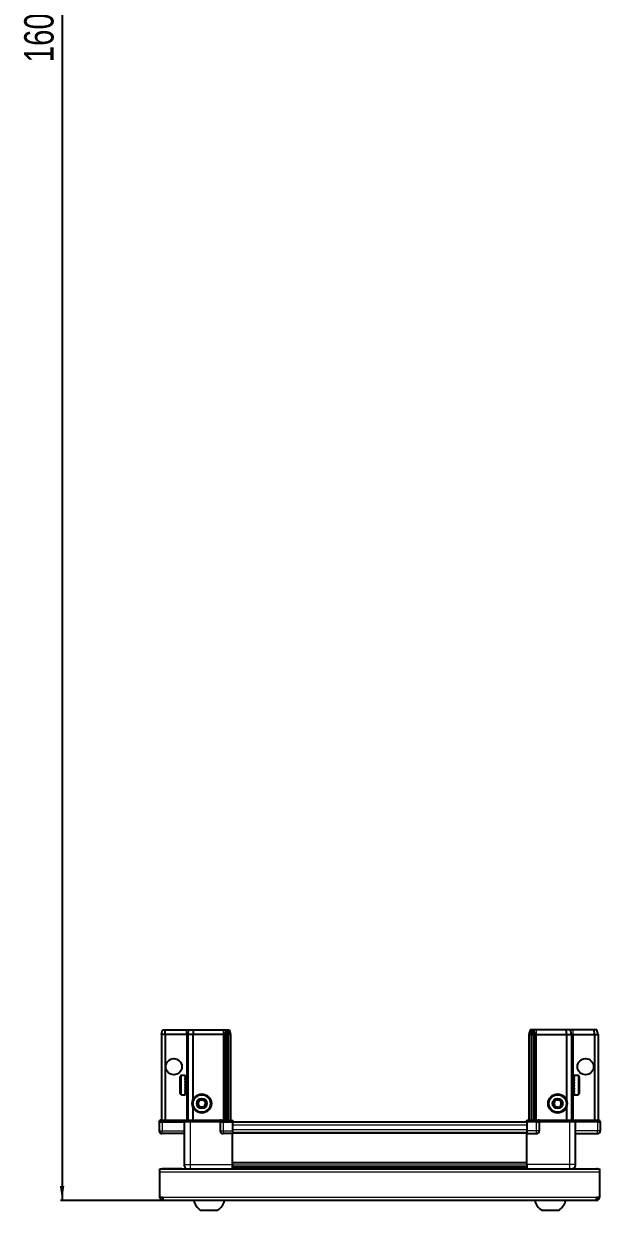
# Model space of a CAD drawing. Header units: millimetres. Extents: x 1770 to 4662, y -1076 to 1958.
# Drawn here: x 1858 to 2250, y -1076 to -269 of the extents above; entities that cross this region are included whole.
import ezdxf

# ---------------------------------------------------------------- set-up
doc = ezdxf.new("R2010")
doc.units = ezdxf.units.MM
doc.layers.add('FORMAT', color=7, linetype='Continuous')
doc.styles.add('SLDTEXTSTYLE0', font='TXT', dxfattribs={"width": 0.75})
doc.dimstyles.new('SLDDIMSTYLE0', dxfattribs={"dimtxt": 20, "dimasz": 10, "dimexe": 0, "dimexo": 0.0625, "dimgap": 5, "dimtad": 2, "dimdec": 1, "dimrnd": 1e-09, "dimzin": 12, "dimdsep": 46, "dimtxsty": 'SLDTEXTSTYLE0', "dimsah": 1, "dimcen": 0.09, "dimadec": 0, "dimazin": 3, "dimtfac": 1, "dimtofl": 0, "dimtmove": 0, "dimatfit": 3, "dimfxl": 0, "dimfrac": 2, "dimtolj": 1, "dimtzin": 12, "dimarcsym": 0})

# ---------------------------------------------------------------- blocks, each defined once
blk = doc.blocks.new('_D_9')
at = {"layer": 'FORMAT'}
for p, q in [((1975.75, 537.78), (1883.4, 537.78)), ((1884.4, 537.78), (1884.4, -1069.22)), ((1952.99, -1069.22), (1883.4, -1069.22))]:
    blk.add_line(p, q, dxfattribs=at)
for points in [[(1884.4, 537.78), (1882.86, 527.78), (1885.93, 527.78)], [(1884.4, -1069.22), (1885.93, -1059.22), (1882.86, -1059.22)]]:
    blk.add_solid(points, dxfattribs=at)
at = {"layer": 'FORMAT', "insert": (1858.61, -295.28), "char_height": 20, "attachment_point": 1, "rotation": 90, "style": 'SLDTEXTSTYLE0'}
blk.add_mtext('1607', dxfattribs=at)

msp = doc.modelspace()

# ---------------------------------------------------------------- linework, layer by layer
at = {"color": 7, "linetype": 'Continuous', "lineweight": 25}
for p, q in [((1951.9, -956.22), (1952.7, -953.22)), ((1954.4, -956.22), (1951.9, -956.22)), ((1951.9, -956.22), (1951.9, -1014.52)), ((1952.7, -953.22), (1954.55, -953.22)), ((1954.4, -956.22), (1954.55, -953.22)), ((1968.9, -956.22), (1954.4, -956.22)), ((1954.4, -956.22), (1954.4, -1014.52)), ((1954.55, -953.22), (1968.9, -953.22)), ((1968.9, -953.22), (1970.7, -953.22)), ((1969.9, -956.22), (1968.9, -956.22)), ((1969.9, -956.22), (1970.7, -953.22)), ((1969.9, -956.22), (1969.9, -1014.52)), ((1973.4, -956.22), (1969.9, -956.22)), ((1970.7, -953.22), (1973.73, -953.22)), ((1973.73, -953.22), (1973.4, -956.22)), ((1993.9, -956.22), (1973.4, -956.22)), ((1973.4, -956.22), (1973.4, -1000.72)), ((1973.73, -953.22), (1993.9, -953.22)), ((1993.9, -953.22), (1995.7, -953.22)), ((1994.9, -956.22), (1993.9, -956.22)), ((1995.7, -953.22), (1994.9, -956.22)), ((1994.9, -956.22), (1994.9, -1014.52)), ((1995.9, -956.22), (1994.9, -956.22)), ((1995.7, -953.22), (1996.44, -953.22)), ((1996.44, -953.22), (1995.9, -956.22)), ((1995.9, -956.22), (1995.9, -1014.52)), ((1997.4, -956.22), (1995.9, -956.22)), ((1996.44, -953.22), (1996.94, -953.22)), ((1996.94, -953.22), (1998.09, -953.22)), ((1996.94, -953.22), (1997.4, -956.22)), ((1998.9, -956.22), (1997.4, -956.22)), ((1997.4, -956.22), (1997.4, -1014.52)), ((1998.09, -953.22), (1998.9, -956.22)), ((1998.9, -956.22), (1998.9, -1014.52)), ((2202.7, -953.22), (2201.9, -956.22)), ((2201.9, -956.22), (2203.4, -956.22)), ((2201.9, -956.22), (2201.9, -1014.52)), ((2203.85, -953.22), (2202.7, -953.22)), ((2203.85, -953.22), (2203.4, -956.22)), ((2203.4, -956.22), (2204.9, -956.22)), ((2203.4, -956.22), (2203.4, -1014.52)), ((2204.35, -953.22), (2203.85, -953.22)), ((2204.35, -953.22), (2204.9, -956.22)), ((2205.09, -953.22), (2204.35, -953.22)), ((2204.9, -956.22), (2204.9, -1014.52)), ((2204.9, -956.22), (2205.9, -956.22)), ((2205.09, -953.22), (2205.9, -956.22)), ((2206.9, -953.22), (2205.09, -953.22)), ((2205.9, -956.22), (2205.9, -1014.52)), ((2205.9, -956.22), (2206.9, -956.22)), ((2227.06, -953.22), (2206.9, -953.22)), ((2206.9, -956.22), (2227.4, -956.22)), ((2227.06, -953.22), (2227.4, -956.22)), ((2230.09, -953.22), (2227.06, -953.22)), ((2227.4, -956.22), (2227.4, -1000.72)), ((2227.4, -956.22), (2230.9, -956.22)), ((2230.9, -956.22), (2230.09, -953.22)), ((2231.9, -953.22), (2230.09, -953.22)), ((2230.9, -956.22), (2230.9, -1014.52)), ((2230.9, -956.22), (2231.9, -956.22)), ((2246.24, -953.22), (2231.9, -953.22)), ((2231.9, -956.22), (2246.4, -956.22)), ((2246.4, -956.22), (2246.24, -953.22)), ((2248.09, -953.22), (2246.24, -953.22)), ((2246.4, -956.22), (2246.4, -1014.52)), ((2246.4, -956.22), (2248.9, -956.22)), ((2248.9, -956.22), (2248.09, -953.22)), ((2248.9, -956.22), (2248.9, -1014.52)), ((1967.9, -984.22), (1965.5, -984.22)), ((1967.9, -984.22), (1967.9, -984.23)), ((1967.9, -984.23), (1968.4, -984.23)), ((1968.4, -984.41), (1968.4, -984.23)), ((2235.3, -984.22), (2232.4, -984.22)), ((2232.9, -984.22), (2232.4, -984.22)), ((2232.4, -984.22), (2232.4, -984.27)), ((2232.4, -984.27), (2232.4, -984.55)), ((2232.9, -984.27), (2232.4, -984.27)), ((2232.9, -984.27), (2232.9, -984.22)), ((1964.7, -996.42), (1964.7, -985.02)), ((1967.9, -984.41), (1968.4, -984.41)), ((1967.9, -984.41), (1967.9, -984.63)), ((1967.9, -984.63), (1968.4, -984.63)), ((1967.9, -985.21), (1968.4, -985.21)), ((1967.9, -985.21), (1967.9, -985.63)), ((1967.9, -985.63), (1968.4, -985.63)), ((1967.9, -986.54), (1968.4, -986.54)), ((1967.9, -986.54), (1967.9, -987.13)), ((1967.9, -987.13), (1968.4, -987.13)), ((1967.9, -988.28), (1968.4, -988.28)), ((1967.9, -988.28), (1967.9, -988.98)), ((1967.9, -988.98), (1968.4, -988.98)), ((1967.9, -990.27), (1968.4, -990.27)), ((1967.9, -990.27), (1967.9, -991)), ((1967.9, -990.41), (1968.4, -990.41)), ((1967.9, -990.91), (1968.4, -990.91)), ((1967.9, -991), (1968.4, -991)), ((1967.9, -992.29), (1968.4, -992.29)), ((1967.9, -992.29), (1967.9, -993)), ((1968.4, -984.63), (1968.4, -984.41)), ((1968.4, -985.21), (1968.4, -984.63)), ((1968.4, -985.63), (1968.4, -985.21)), ((1968.4, -986.54), (1968.4, -985.63)), ((1968.5, -986.32), (1968.4, -986.32)), ((1968.4, -987.13), (1968.4, -986.54)), ((1968.4, -988.28), (1968.4, -987.13)), ((1968.4, -988.98), (1968.4, -988.28)), ((1968.4, -990.27), (1968.4, -988.98)), ((1968.4, -990.41), (1968.4, -990.27)), ((1968.4, -991), (1968.4, -990.91)), ((1968.4, -992.29), (1968.4, -991)), ((1968.4, -993), (1968.4, -992.29)), ((1968.5, -995.12), (1968.5, -986.32)), ((1969.38, -987.41), (1968.9, -986.72)), ((1968.9, -994.72), (1968.9, -986.72)), ((1969.86, -986.72), (1969.38, -987.41)), ((1969.38, -994.03), (1969.38, -987.41)), ((1969.9, -986.72), (1969.86, -986.72)), ((1969.86, -994.72), (1969.86, -986.72)), ((2230.93, -986.72), (2230.9, -986.72)), ((2231.41, -987.41), (2230.93, -986.72)), ((2230.93, -986.72), (2230.93, -994.72)), ((2231.9, -986.72), (2231.41, -987.41)), ((2231.41, -987.41), (2231.41, -994.03)), ((2231.9, -986.72), (2231.9, -994.72)), ((2232.4, -986.32), (2232.3, -986.32)), ((2232.3, -986.32), (2232.3, -995.12)), ((2232.9, -984.55), (2232.4, -984.55)), ((2232.4, -984.55), (2232.4, -984.83)), ((2232.9, -984.83), (2232.4, -984.83)), ((2232.4, -984.83), (2232.4, -985.49)), ((2232.9, -985.49), (2232.4, -985.49)), ((2232.4, -985.49), (2232.4, -985.96)), ((2232.4, -985.96), (2232.4, -986.94)), ((2232.9, -985.96), (2232.4, -985.96)), ((2232.9, -986.94), (2232.4, -986.94)), ((2232.4, -986.94), (2232.4, -987.56)), ((2232.4, -987.56), (2232.4, -988.76)), ((2232.9, -987.56), (2232.4, -987.56)), ((2232.9, -988.76), (2232.4, -988.76)), ((2232.4, -988.76), (2232.4, -989.39)), ((2232.9, -989.39), (2232.4, -989.39)), ((2232.4, -989.47), (2232.4, -990.77)), ((2232.9, -989.47), (2232.4, -989.47)), ((2232.9, -990.77), (2232.4, -990.77)), ((2232.9, -991.25), (2232.4, -991.25)), ((2232.4, -991.25), (2232.4, -991.51)), ((2232.4, -991.51), (2232.4, -992.78)), ((2232.9, -991.51), (2232.4, -991.51)), ((2232.9, -984.83), (2232.9, -984.55)), ((2232.9, -985.96), (2232.9, -985.49)), ((2232.9, -987.56), (2232.9, -986.94)), ((2232.9, -989.47), (2232.9, -988.76)), ((2232.9, -991.51), (2232.9, -990.77)), ((2236.1, -985.02), (2236.1, -996.42)), ((1965.5, -997.22), (1967.9, -997.22)), ((1967.9, -993), (1968.4, -993)), ((1967.9, -994.16), (1968.4, -994.16)), ((1967.9, -994.16), (1967.9, -994.77)), ((1967.9, -994.77), (1968.4, -994.77)), ((1967.9, -995.7), (1968.4, -995.7)), ((1967.9, -995.7), (1967.9, -996.14)), ((1967.9, -996.14), (1968.4, -996.14)), ((1967.9, -996.75), (1968.4, -996.75)), ((1967.9, -996.75), (1967.9, -996.98)), ((1967.9, -996.98), (1968.4, -996.98)), ((1967.9, -997.2), (1968.4, -997.2)), ((1967.9, -997.2), (1967.9, -997.22)), ((1967.9, -997.21), (1968.4, -997.21)), ((1968.4, -994.16), (1968.4, -993)), ((1968.4, -994.77), (1968.4, -994.16)), ((1968.4, -995.7), (1968.4, -994.77)), ((1968.4, -995.12), (1968.5, -995.12)), ((1968.4, -996.14), (1968.4, -995.7)), ((1968.4, -996.75), (1968.4, -996.14)), ((1968.4, -996.98), (1968.4, -996.75)), ((1968.4, -997.2), (1968.4, -996.98)), ((1968.4, -997.21), (1968.4, -997.2)), ((1968.9, -994.72), (1969.38, -994.03)), ((1969.38, -994.03), (1969.86, -994.72)), ((1969.86, -994.72), (1969.9, -994.72)), ((2230.9, -994.72), (2230.93, -994.72)), ((2230.93, -994.72), (2231.41, -994.03)), ((2231.41, -994.03), (2231.9, -994.72)), ((2232.3, -995.12), (2232.4, -995.12)), ((2232.9, -992.78), (2232.4, -992.78)), ((2232.4, -992.78), (2232.4, -993.46)), ((2232.4, -993.46), (2232.4, -994.58)), ((2232.9, -993.46), (2232.4, -993.46)), ((2232.9, -994.58), (2232.4, -994.58)), ((2232.4, -994.58), (2232.4, -995.15)), ((2232.4, -995.15), (2232.4, -996.01)), ((2232.9, -995.15), (2232.4, -995.15)), ((2232.9, -996.01), (2232.4, -996.01)), ((2232.4, -996.01), (2232.4, -996.4)), ((2232.4, -996.4), (2232.4, -996.92)), ((2232.9, -996.4), (2232.4, -996.4)), ((2232.9, -996.92), (2232.4, -996.92)), ((2232.4, -996.92), (2232.4, -997.1)), ((2232.4, -997.1), (2232.4, -997.22)), ((2232.9, -997.1), (2232.4, -997.1)), ((2232.4, -997.22), (2235.3, -997.22)), ((2232.9, -993.46), (2232.9, -992.78)), ((2232.9, -995.15), (2232.9, -994.58)), ((2232.9, -996.4), (2232.9, -996.01)), ((2232.9, -997.1), (2232.9, -996.92)), ((1973.4, -1005.72), (1973.4, -1014.52)), ((2227.4, -1005.72), (2227.4, -1014.52)), ((1950.9, -1014.52), (1950.4, -1015.39)), ((1950.4, -1015.72), (1950.4, -1015.39)), ((1950.4, -1015.72), (1952.4, -1015.72)), ((1950.4, -1015.72), (1950.4, -1021.72)), ((1952.4, -1014.52), (1950.9, -1014.52)), ((1952.4, -1014.52), (1967.2, -1014.52)), ((1967.2, -1015.72), (1952.4, -1015.72)), ((1952.4, -1015.72), (1967.2, -1015.72)), ((1967.2, -1014.52), (1967.4, -1014.52)), ((1967.4, -1015.72), (1967.2, -1015.72)), ((1967.4, -1015.72), (1967.4, -1014.52)), ((1967.4, -1014.52), (1971.4, -1014.52)), ((1971.4, -1015.72), (1967.4, -1015.72)), ((1967.4, -1015.72), (1967.4, -1044.72)), ((1971.4, -1014.52), (1991.7, -1014.52)), ((1991.7, -1015.72), (1971.4, -1015.72)), ((1991.7, -1014.52), (1991.9, -1014.52)), ((1991.9, -1015.72), (1991.7, -1015.72)), ((1991.9, -1015.72), (1991.9, -1014.52)), ((1992.57, -1014.52), (1991.9, -1014.52)), ((1991.9, -1015.72), (1993.9, -1015.72)), ((1991.9, -1015.72), (1991.9, -1021.72)), ((1992.57, -1014.52), (2000.4, -1014.52)), ((2000.4, -1015.39), (1993.9, -1015.39)), ((2000.4, -1015.72), (1993.9, -1015.72)), ((1993.9, -1015.72), (2000.4, -1015.72)), ((2000.4, -1014.52), (2000.4, -1015.39)), ((2000.4, -1015.39), (2000.4, -1015.39)), ((2000.4, -1015.72), (2000.4, -1015.39)), ((2000.4, -1015.72), (2000.4, -1015.72)), ((2000.4, -1015.72), (2000.4, -1021.72)), ((2200.4, -1015.87), (2000.4, -1015.87)), ((2200.4, -1015.39), (2200.4, -1014.52)), ((2200.4, -1014.52), (2208.22, -1014.52)), ((2200.4, -1015.72), (2200.4, -1015.39)), ((2206.9, -1015.39), (2200.4, -1015.39)), ((2206.9, -1015.72), (2200.4, -1015.72)), ((2200.4, -1015.72), (2200.4, -1021.72)), ((2206.9, -1015.72), (2208.9, -1015.72)), ((2208.9, -1015.72), (2206.9, -1015.72)), ((2208.9, -1014.52), (2208.22, -1014.52)), ((2208.9, -1015.72), (2208.9, -1014.52)), ((2208.9, -1014.52), (2209.1, -1014.52)), ((2209.1, -1015.72), (2208.9, -1015.72)), ((2208.9, -1015.72), (2208.9, -1021.72)), ((2209.1, -1014.52), (2229.4, -1014.52)), ((2229.4, -1015.72), (2209.1, -1015.72)), ((2229.4, -1014.52), (2233.4, -1014.52)), ((2233.4, -1015.72), (2229.4, -1015.72)), ((2233.4, -1015.72), (2233.4, -1014.52)), ((2233.4, -1014.52), (2233.6, -1014.52)), ((2233.6, -1015.72), (2233.4, -1015.72)), ((2233.4, -1015.72), (2233.4, -1044.72)), ((2233.6, -1014.52), (2248.4, -1014.52)), ((2248.4, -1015.72), (2233.6, -1015.72)), ((2249.9, -1014.52), (2248.4, -1014.52)), ((2248.4, -1015.72), (2250.4, -1015.72)), ((2250.4, -1015.39), (2249.9, -1014.52)), ((2250.4, -1015.39), (2249.9, -1014.52)), ((2250.4, -1015.72), (2250.4, -1015.39)), ((2250.4, -1015.72), (2250.4, -1015.39)), ((2250.4, -1015.72), (2250.4, -1015.72)), ((2250.4, -1015.72), (2250.4, -1021.72)), ((1967.4, -1023.72), (1952.4, -1023.72)), ((2000.4, -1023.72), (1993.9, -1023.72)), ((2000.4, -1021.72), (2000.4, -1023.72)), ((2200.4, -1023.07), (2000.4, -1023.07)), ((2000.4, -1044.72), (2000.4, -1023.72)), ((2200.4, -1021.72), (2200.4, -1023.72)), ((2200.4, -1023.72), (2206.9, -1023.72)), ((2200.4, -1044.72), (2200.4, -1023.72)), ((2233.4, -1023.72), (2248.4, -1023.72)), ((1950.9, -1047.72), (2249.9, -1047.72)), ((1950.9, -1049.82), (1950.9, -1047.72)), ((1965.9, -1047.62), (1953, -1047.62)), ((1965.9, -1047.62), (1965.9, -1047.72)), ((2000.25, -1047.72), (2000.25, -1044.72)), ((2000.4, -1045.74), (2200.4, -1045.74)), ((2000.4, -1045.78), (2200.4, -1045.78)), ((2024.27, -1047.57), (2000.4, -1047.57)), ((2018.9, -1047.72), (2018.9, -1047.57)), ((2018.93, -1047.72), (2018.93, -1047.57)), ((2019.2, -1047.72), (2019.2, -1047.57)), ((2019.47, -1047.72), (2019.47, -1047.57)), ((2020.12, -1047.72), (2020.12, -1047.57)), ((2020.58, -1047.72), (2020.58, -1047.57)), ((2021.55, -1047.72), (2021.55, -1047.57)), ((2022.17, -1047.72), (2022.17, -1047.57)), ((2023.35, -1047.72), (2023.35, -1047.57)), ((2024.01, -1047.72), (2024.01, -1047.57)), ((2024.07, -1047.72), (2024.07, -1047.57)), ((2025.36, -1047.57), (2024.27, -1047.57)), ((2026.09, -1047.57), (2025.36, -1047.57)), ((2025.36, -1047.72), (2025.36, -1047.57)), ((2025.36, -1047.57), (2025.36, -1047.57)), ((2025.37, -1047.72), (2025.37, -1047.57)), ((2025.87, -1047.72), (2025.87, -1047.57)), ((2026.1, -1047.57), (2026.09, -1047.57)), ((2026.1, -1047.72), (2026.1, -1047.57)), ((2026.52, -1047.57), (2026.1, -1047.57)), ((2174.27, -1047.57), (2026.52, -1047.57)), ((2027.37, -1047.72), (2027.37, -1047.57)), ((2028.06, -1047.72), (2028.06, -1047.57)), ((2029.19, -1047.72), (2029.19, -1047.57)), ((2029.76, -1047.72), (2029.76, -1047.57)), ((2030.63, -1047.72), (2030.63, -1047.57)), ((2031.04, -1047.72), (2031.04, -1047.57)), ((2031.57, -1047.72), (2031.57, -1047.57)), ((2031.76, -1047.72), (2031.76, -1047.57)), ((2031.9, -1047.72), (2031.9, -1047.57)), ((2168.9, -1047.72), (2168.9, -1047.57)), ((2169.07, -1047.72), (2169.07, -1047.57)), ((2169.28, -1047.72), (2169.28, -1047.57)), ((2169.84, -1047.72), (2169.84, -1047.57)), ((2170.26, -1047.72), (2170.26, -1047.57)), ((2171.15, -1047.72), (2171.15, -1047.57)), ((2171.74, -1047.72), (2171.74, -1047.57)), ((2172.88, -1047.72), (2172.88, -1047.57)), ((2173.58, -1047.72), (2173.58, -1047.57)), ((2174.86, -1047.57), (2174.27, -1047.57)), ((2174.86, -1047.72), (2174.86, -1047.57)), ((2174.87, -1047.57), (2174.86, -1047.57)), ((2175.6, -1047.57), (2174.87, -1047.57)), ((2175.03, -1047.72), (2175.03, -1047.57)), ((2175.53, -1047.72), (2175.53, -1047.57)), ((2175.6, -1047.72), (2175.6, -1047.57)), ((2176.62, -1047.57), (2175.6, -1047.57)), ((2175.6, -1047.57), (2175.6, -1047.57)), ((2200.4, -1047.57), (2176.52, -1047.57)), ((2176.89, -1047.72), (2176.89, -1047.57)), ((2177.6, -1047.72), (2177.6, -1047.57)), ((2178.77, -1047.72), (2178.77, -1047.57)), ((2179.38, -1047.72), (2179.38, -1047.57)), ((2180.32, -1047.72), (2180.32, -1047.57)), ((2180.77, -1047.72), (2180.77, -1047.57)), ((2181.39, -1047.72), (2181.39, -1047.57)), ((2181.64, -1047.72), (2181.64, -1047.57)), ((2181.87, -1047.72), (2181.87, -1047.57)), ((2181.89, -1047.72), (2181.89, -1047.57)), ((2234.9, -1047.62), (2247.8, -1047.62)), ((2234.9, -1047.62), (2234.9, -1047.72)), ((2249.9, -1047.72), (2249.9, -1049.82)), ((1950.9, -1067.12), (1950.9, -1049.82)), ((2249.9, -1049.82), (2249.9, -1067.12)), ((1953, -1067.12), (1950.9, -1067.12)), ((1953, -1067.12), (1953, -1069.22)), ((2247.8, -1069.22), (1953, -1069.22)), ((2249.9, -1067.12), (2247.8, -1067.12)), ((2247.8, -1069.22), (2247.8, -1067.12)), ((1978.4, -1075.82), (1990.4, -1075.82)), ((2210.4, -1075.82), (2222.4, -1075.82))]:
    msp.add_line(p, q, dxfattribs=at)
at = {"color": 8, "linetype": 'Continuous', "lineweight": 18}
for p, q in [((1968.9, -956.22), (1968.9, -953.22)), ((1968.9, -956.22), (1968.9, -986.72)), ((1993.9, -953.22), (1993.9, -956.22)), ((1993.9, -956.22), (1993.9, -1014.52)), ((2206.9, -953.22), (2206.9, -956.22)), ((2206.9, -956.22), (2206.9, -1014.52)), ((2231.9, -956.22), (2231.9, -953.22)), ((2231.9, -956.22), (2231.9, -986.72)), ((1965.5, -997.22), (1965.5, -984.22)), ((2235.3, -984.22), (2235.3, -997.22)), ((1968.9, -994.72), (1968.9, -1014.52)), ((2231.9, -994.72), (2231.9, -1014.52)), ((1952.4, -1015.72), (1952.4, -1014.52)), ((1952.4, -1015.72), (1952.4, -1021.72)), ((1967.2, -1015.72), (1967.2, -1014.52)), ((1971.4, -1015.72), (1971.4, -1014.52)), ((1971.4, -1015.72), (1971.4, -1044.72)), ((1991.7, -1015.72), (1991.7, -1014.52)), ((1993.9, -1015.72), (1993.9, -1015.39)), ((1993.9, -1015.72), (1993.9, -1021.72)), ((2000.4, -1015.72), (2000.4, -1015.39)), ((2206.9, -1015.72), (2206.9, -1015.39)), ((2206.9, -1015.72), (2206.9, -1021.72)), ((2209.1, -1014.52), (2209.1, -1015.72)), ((2229.4, -1015.72), (2229.4, -1014.52)), ((2229.4, -1015.72), (2229.4, -1044.72)), ((2233.6, -1014.52), (2233.6, -1015.72)), ((2248.4, -1015.72), (2248.4, -1014.52)), ((2248.4, -1015.72), (2248.4, -1021.72)), ((1950.4, -1021.72), (1952.4, -1021.72)), ((1952.4, -1021.72), (1967.4, -1021.72)), ((1952.4, -1023.72), (1952.4, -1021.72)), ((1991.9, -1021.72), (1993.9, -1021.72)), ((1993.9, -1021.72), (2000.4, -1021.72)), ((1993.9, -1021.72), (1993.9, -1023.72)), ((2200.4, -1017.87), (2000.4, -1017.87)), ((2200.4, -1021.07), (2000.4, -1021.07)), ((2200.4, -1023.72), (2000.4, -1023.72)), ((2206.9, -1021.72), (2200.4, -1021.72)), ((2206.9, -1021.72), (2206.9, -1023.72)), ((2208.9, -1021.72), (2206.9, -1021.72)), ((2248.4, -1021.72), (2233.4, -1021.72)), ((2250.4, -1021.72), (2248.4, -1021.72)), ((2248.4, -1023.72), (2248.4, -1021.72)), ((1953, -1047.72), (1953, -1047.62)), ((1971.4, -1044.72), (2000.4, -1044.72)), ((2000.4, -1043.12), (2200.4, -1043.12)), ((2200.4, -1044.54), (2000.4, -1044.54)), ((2000.4, -1046.98), (2200.4, -1046.98)), ((2229.4, -1044.72), (2200.4, -1044.72)), ((2247.8, -1047.72), (2247.8, -1047.62)), ((2249.9, -1049.82), (1950.9, -1049.82)), ((2247.8, -1067.12), (1953, -1067.12))]:
    msp.add_line(p, q, dxfattribs=at)
at = {"color": 7, "linetype": 'Continuous', "lineweight": 25, "flags": 128}
for points in [[(1953, -1047.62), (1952.59, -1047.66), (1952.36, -1047.72)], [(2248.44, -1047.72), (2248.21, -1047.66), (2247.8, -1047.62)]]:
    msp.add_lwpolyline(points, dxfattribs=at)
at = {"color": 7, "linetype": 'Continuous', "lineweight": 25}
for centre, radius in [((1960.4, -978.22), 5.5), ((2240.4, -978.22), 5.5), ((1979.4, -1003.22), 6.5), ((1979.4, -1003.22), 3.46), ((2221.4, -1003.22), 6.5), ((2221.4, -1003.22), 3.46)]:
    msp.add_circle(centre, radius, dxfattribs=at)
at = {"color": 8, "linetype": 'Continuous', "lineweight": 18}
for centre in [(1979.4, -1003.22), (2221.4, -1003.22)]:
    msp.add_circle(centre, 5.7, dxfattribs=at)
at = {"color": 7, "linetype": 'Continuous', "lineweight": 25}
for centre, radius, start, end in [((1965.5, -985.02), 0.8, 90, 180), ((2235.3, -985.02), 0.8, 360, 90), ((1968.9, -986.32), 0.4, 180, 270), ((2231.9, -986.32), 0.4, 270, 360), ((1965.5, -996.42), 0.8, 180, 270), ((1968.9, -995.12), 0.4, 90, 180), ((2231.9, -995.12), 0.4, 0, 90), ((2235.3, -996.42), 0.8, 270, 0), ((1979.4, -1003.22), 2.5, 147.37605, 207.37605), ((1979.4, -1003.22), 2.5, 207.37605, 267.37605), ((1979.4, -1003.22), 2.5, 87.37605, 147.37605), ((1979.4, -1003.22), 2.5, 267.37605, 327.37605), ((1979.4, -1003.22), 2.5, 27.37605, 87.37605), ((1979.4, -1003.22), 2.5, 327.37605, 27.37605), ((2221.4, -1003.22), 2.5, 134.67671, 194.67671), ((2221.4, -1003.22), 2.5, 194.67671, 254.67671), ((2221.4, -1003.22), 2.5, 74.67671, 134.67671), ((2221.4, -1003.22), 2.5, 254.67671, 314.67671), ((2221.4, -1003.22), 2.5, 14.67671, 74.67671), ((2221.4, -1003.22), 2.5, 314.67671, 14.67671), ((1952.4, -1021.72), 2, 180, 270), ((1993.9, -1021.72), 2, 180, 270), ((2206.9, -1021.72), 2, 270, 0), ((2248.4, -1021.72), 2, 270, 0), ((1953, -1067.12), 2.1, 180, 270), ((1953, -1067.12), 0.6, 180, 270), ((1985.42, -1066.2), 11.91, 194.70035, 233.8734), ((1983.37, -1066.2), 11.91, 306.1266, 345.29965), ((2217.42, -1066.2), 11.91, 194.70035, 233.8734), ((2215.37, -1066.2), 11.91, 306.1266, 345.29965), ((2247.8, -1067.12), 0.6, 270, 0), ((2247.8, -1067.12), 2.1, 270, 0)]:
    msp.add_arc(centre, radius, start, end, dxfattribs=at)
for centre, start_param, end_param in [((1993.9, -1011.92), 2.418858, 3.141593), ((2206.9, -1011.92), 3.141593, 3.864327)]:
    msp.add_ellipse(centre, major_axis=(0, 3.46), ratio=0.57735, start_param=start_param, end_param=end_param, dxfattribs=at)
for points, knots in [([(2218.61, -1002.46), (2218.98, -1002.09), (2219.66, -1001.42), (2220.35, -1000.74), (2220.66, -1000.43)], [0, 0, 0, 0, 0.534686, 1, 1, 1, 1]), ([(2220.66, -1000.43), (2221.16, -1000.56), (2222.09, -1000.82), (2223.02, -1001.07), (2223.45, -1001.19)], [0, 0, 0, 0, 0.534686, 1, 1, 1, 1]), ([(1976.51, -1003.09), (1976.79, -1002.65), (1977.31, -1001.84), (1977.83, -1001.03), (1978.07, -1000.66)], [0, 0, 0, 0, 0.534686, 1, 1, 1, 1]), ([(1977.84, -1005.65), (1977.78, -1005.54), (1977.51, -1005.01), (1977.05, -1004.12), (1976.67, -1003.39), (1976.51, -1003.09)], [0, 0, 0, 0, 0.133125, 0.637099, 1, 1, 1, 1]), ([(1980.72, -1005.78), (1980.21, -1005.76), (1979.24, -1005.72), (1978.29, -1005.67), (1977.84, -1005.65)], [0, 0, 0, 0, 0.534686, 1, 1, 1, 1]), ([(1978.07, -1000.66), (1978.58, -1000.68), (1979.55, -1000.72), (1980.51, -1000.77), (1980.95, -1000.79)], [0, 0, 0, 0, 0.534686, 1, 1, 1, 1]), ([(1982.28, -1003.35), (1982, -1003.79), (1981.48, -1004.6), (1980.96, -1005.41), (1980.72, -1005.78)], [0, 0, 0, 0, 0.534686, 1, 1, 1, 1]), ([(1980.95, -1000.79), (1981.11, -1001.09), (1981.49, -1001.83), (1981.95, -1002.71), (1982.22, -1003.24), (1982.28, -1003.35)], [0, 0, 0, 0, 0.3629006, 0.8668753, 1, 1, 1, 1]), ([(2219.34, -1005.25), (2219.26, -1004.92), (2219.05, -1004.12), (2218.79, -1003.16), (2218.64, -1002.58), (2218.61, -1002.46)], [0, 0, 0, 0, 0.362901, 0.866875, 1, 1, 1, 1]), ([(2222.13, -1006.01), (2221.63, -1005.88), (2220.7, -1005.62), (2219.77, -1005.37), (2219.34, -1005.25)], [0, 0, 0, 0, 0.534686, 1, 1, 1, 1]), ([(2224.18, -1003.98), (2223.81, -1004.34), (2223.13, -1005.02), (2222.44, -1005.7), (2222.13, -1006.01)], [0, 0, 0, 0, 0.534686, 1, 1, 1, 1]), ([(2223.45, -1001.19), (2223.48, -1001.31), (2223.63, -1001.89), (2223.88, -1002.85), (2224.09, -1003.65), (2224.18, -1003.98)], [0, 0, 0, 0, 0.133125, 0.637099, 1, 1, 1, 1]), ([(1967.4, -1044.72), (1967.44, -1045.16), (1967.51, -1045.84), (1967.95, -1046.65), (1968.41, -1047.21), (1968.81, -1047.57), (1969.07, -1047.7), (1969.12, -1047.72)], [0, 0, 0, 0, 0.363018, 0.558438, 0.758004, 0.95757, 1, 1, 1, 1]), ([(2000.4, -1044.72), (2000.4, -1045.12), (2000.4, -1045.91), (2000.4, -1046.92), (2000.4, -1047.55), (2000.4, -1047.71), (2000.4, -1047.72)], [0, 0, 0, 0, 0.32552, 0.65104, 0.97656, 1, 1, 1, 1]), ([(2200.4, -1044.72), (2200.4, -1045.12), (2200.4, -1045.91), (2200.4, -1046.92), (2200.4, -1047.55), (2200.4, -1047.71), (2200.4, -1047.72)], [0, 0, 0, 0, 0.3255201, 0.6510403, 0.9765604, 1, 1, 1, 1]), ([(2233.4, -1044.72), (2233.35, -1045.16), (2233.28, -1045.84), (2232.84, -1046.65), (2232.39, -1047.21), (2231.98, -1047.57), (2231.72, -1047.7), (2231.67, -1047.72)], [0, 0, 0, 0, 0.363018, 0.558438, 0.758004, 0.95757, 1, 1, 1, 1])]:
    msp.add_open_spline(points, degree=3, knots=knots, dxfattribs=at)
at = {"color": 8, "linetype": 'Continuous', "lineweight": 18}
for points in [[(1967.4, -1044.72), (1967.46, -1044.72), (1967.58, -1044.72), (1968.5, -1044.72), (1969.82, -1044.72), (1970.87, -1044.72), (1971.4, -1044.72)], [(2233.4, -1044.72), (2233.34, -1044.72), (2233.22, -1044.72), (2232.29, -1044.72), (2230.97, -1044.72), (2229.92, -1044.72), (2229.4, -1044.72)]]:
    msp.add_open_spline(points, degree=3, dxfattribs=at)
for points in [[(1971.4, -1044.72), (1971.4, -1045.16), (1971.4, -1045.84), (1971.4, -1046.65), (1971.4, -1047.21), (1971.4, -1047.57), (1971.4, -1047.7), (1971.4, -1047.72)], [(2229.4, -1044.72), (2229.4, -1045.16), (2229.4, -1045.84), (2229.4, -1046.65), (2229.4, -1047.21), (2229.4, -1047.57), (2229.4, -1047.7), (2229.4, -1047.72)]]:
    msp.add_open_spline(points, degree=3, knots=[0, 0, 0, 0, 0.363018, 0.558438, 0.758004, 0.95757, 1, 1, 1, 1], dxfattribs=at)

# ---------------------------------------------------------------- dimensions: what is measured, and where the dimension line sits
at = {"layer": 'FORMAT'}
dim = msp.add_linear_dim(base=(1884.4, -1069.22), p1=(1975.76, 537.78), p2=(1953, -1069.22), angle=90, dimstyle='SLDDIMSTYLE0', dxfattribs=at)
dim.commit()
dim.dimension.update_dxf_attribs({"geometry": '_D_9', "text_midpoint": (1884.4, -265.72), "dimtype": 160})

doc.saveas('drawing.dxf')
